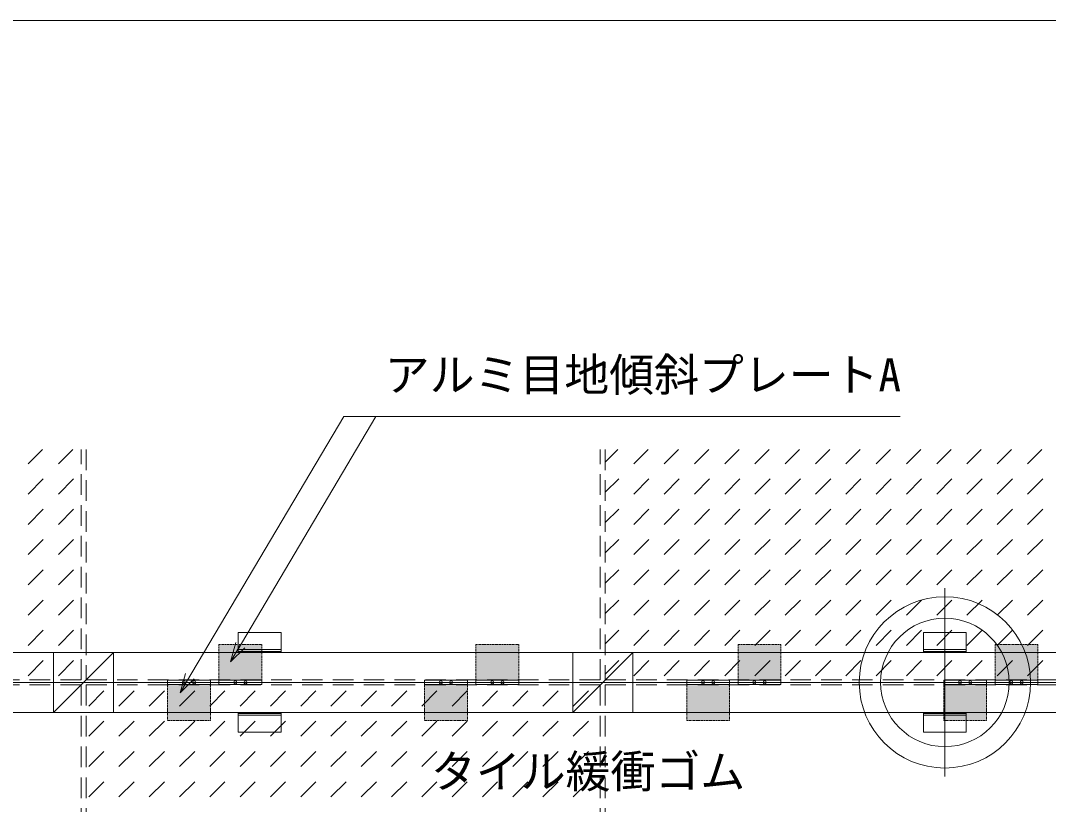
# Model space of a CAD drawing. Units: millimetres, scale not verified. Extents: x -4007 to 4007, y -2741 to 2832.
# Drawn here: x 2138 to 3338, y 1917 to 2832 of the extents above; entities that cross this region are included whole.
import ezdxf
from ezdxf.enums import TextEntityAlignment as Align

# ---------------------------------------------------------------- set-up
doc = ezdxf.new("R2010")
doc.units = ezdxf.units.MM
doc.header["$LTSCALE"] = 20
doc.linetypes.add('DASHED1', pattern=[1.8, 1.2, -0.6])
for name, color, linetype, lineweight in [('0-0_0-A01-枠A', 4, 'Continuous', 9), ('0-5_0', 7, 'Continuous', 9), ('0-8_A-B03-文字_書込_小', 7, 'Continuous', 9), ('0-9_A-E01-仕上太線', 5, 'Continuous', 9), ('0-A_0-A08-芯_他', 4, 'Continuous', 9), ('0-B_A-D08-下地_根太', 3, 'Continuous', 9), ('0-C_A-D09-金物_鋼材', 1, 'Continuous', 9), ('1-6_SUNPO_s', 4, 'Continuous', 9)]:
    doc.layers.add(name, color=color, linetype=linetype, lineweight=lineweight)
doc.layers.add('0-D_A-D08-下地_束', color=7, linetype='Continuous')
doc.layers.add('1-5_A-C04-見上げ_見え隠れ線', color=7, linetype='Continuous')
doc.styles.add('ＭＳ ゴシック', font='')
doc.styles.get('ＭＳ ゴシック').set_extended_font_data('MS Gothic')

# ---------------------------------------------------------------- blocks, each defined once
blk = doc.blocks.new('waku')
at = {"layer": '0-0_0-A01-枠A'}
blk.add_line((396.67, 11513.33), (16423.33, 11513.33), dxfattribs=at)
blk = doc.blocks.new('アルミ束\u300070')
at = {"layer": '0-5_0'}
for p, q in [((-765, 500), (-765, -500)), ((-725, 500), (-725, -500)), ((725, 500), (725, -500)), ((765, 500), (765, -500))]:
    blk.add_line(p, q, dxfattribs=at)
for points in [[(-700, -500), (-1165, -500), (-1165, 500), (-700, 500)], [(700, 500), (1165, 500), (1165, -500), (700, -500)]]:
    blk.add_lwpolyline(points, dxfattribs=at)
blk = doc.blocks.new('プレートB-P')
at = {"layer": '0-5_0', "color": 4, "linetype": 'DASHED1'}
for p, q in [((-888, -500), (-888, 500)), ((-52, 500), (-888, 500)), ((-52, -500), (-888, -500))]:
    blk.add_line(p, q, dxfattribs=at)
at = {"layer": '0-5_0'}
for p, q in [((52, 500), (-52, 500)), ((52, -500), (52, 500))]:
    blk.add_line(p, q, dxfattribs=at)
blk.add_lwpolyline([(52, -500), (-52, -500), (-52, 500)], dxfattribs=at)
for centre in [(0, 120), (0, -120)]:
    blk.add_circle(centre, 36, dxfattribs=at)
at = {"layer": '0-5_0', "color": 4}
blk.add_solid([(-52, 500), (-52, -500), (-888, 500), (-888, -500)], dxfattribs=at)
blk = doc.blocks.new('G$CCEAFE53F')
at = {"layer": '0-5_0'}
for radius in [2000, 1500]:
    blk.add_circle((0, 0), radius, dxfattribs=at)
at = {"layer": '0-A_0-A08-芯_他'}
for p, q in [((0, 2200), (0, -2200)), ((-2200, 0), (2200, 0))]:
    blk.add_line(p, q, dxfattribs=at)
blk = doc.blocks.new('EPDM 70x70')
at = {"layer": '0-5_0'}
blk.add_line((-700, 700), (700, -700), dxfattribs=at)
blk.add_lwpolyline([(700, 700), (-700, 700), (-700, -700), (700, -700)], close=True, dxfattribs=at)
blk = doc.blocks.new('_Open30')
at = {"layer": '1-6_SUNPO_s'}
blk.add_line((0, 0), (-20, 0), dxfattribs=at)
blk.add_lwpolyline([(-20, 5.36), (0, 0), (-20, -5.36)], dxfattribs=at)

msp = doc.modelspace()

# ---------------------------------------------------------------- linework, layer by layer
at = {"layer": '0-8_A-B03-文字_書込_小'}
for points in [[(3127.56, 2369.87), (2515.29, 2369.87), (2331.85, 2060.39)], [(3165.02, 2369.87), (2552.75, 2369.87), (2390.75, 2096.57)]]:
    msp.add_lwpolyline(points, dxfattribs=at)
at = {"layer": '0-9_A-E01-仕上太線'}
for p, q in [((2146.89, 2314.83), (2163.62, 2331.56)), ((2182.24, 2314.83), (2198.97, 2331.56)), ((2820.67, 2316.86), (2835.37, 2331.56)), ((2853.99, 2314.83), (2870.73, 2331.56)), ((2889.35, 2314.83), (2906.08, 2331.56)), ((2924.71, 2314.83), (2941.44, 2331.56)), ((2960.06, 2314.83), (2976.79, 2331.56)), ((2995.42, 2314.83), (3012.15, 2331.56)), ((3030.77, 2314.83), (3047.5, 2331.56)), ((3066.13, 2314.83), (3082.86, 2331.56)), ((3101.48, 2314.83), (3118.21, 2331.56)), ((3136.84, 2314.83), (3153.57, 2331.56)), ((3172.19, 2314.83), (3188.92, 2331.56)), ((3207.55, 2314.83), (3224.28, 2331.56)), ((3242.9, 2314.83), (3259.63, 2331.56)), ((3278.26, 2314.83), (3294.99, 2331.56)), ((3313.61, 2314.83), (3330.34, 2331.56)), ((2146.89, 2279.48), (2164.57, 2297.16)), ((2182.24, 2279.48), (2199.92, 2297.16)), ((2820.67, 2281.51), (2836.32, 2297.16)), ((2853.99, 2279.48), (2871.67, 2297.16)), ((2889.35, 2279.48), (2907.03, 2297.16)), ((2924.71, 2279.48), (2942.38, 2297.16)), ((2960.06, 2279.48), (2977.74, 2297.16)), ((2995.42, 2279.48), (3013.09, 2297.16)), ((3030.77, 2279.48), (3048.45, 2297.16)), ((3066.13, 2279.48), (3083.8, 2297.16)), ((3101.48, 2279.48), (3119.16, 2297.16)), ((3136.84, 2279.48), (3154.51, 2297.16)), ((3172.19, 2279.48), (3189.87, 2297.16)), ((3207.55, 2279.48), (3225.23, 2297.16)), ((3242.9, 2279.48), (3260.58, 2297.16)), ((3278.26, 2279.48), (3295.94, 2297.16)), ((3313.61, 2279.48), (3331.29, 2297.16)), ((2146.89, 2244.12), (2164.57, 2261.8)), ((2182.24, 2244.12), (2199.92, 2261.8)), ((2820.67, 2246.15), (2836.32, 2261.8)), ((2853.99, 2244.12), (2871.67, 2261.8)), ((2889.35, 2244.12), (2907.03, 2261.8)), ((2924.71, 2244.12), (2942.38, 2261.8)), ((2960.06, 2244.12), (2977.74, 2261.8)), ((2995.42, 2244.12), (3013.09, 2261.8)), ((3030.77, 2244.12), (3048.45, 2261.8)), ((3066.13, 2244.12), (3083.8, 2261.8)), ((3101.48, 2244.12), (3119.16, 2261.8)), ((3136.84, 2244.12), (3154.51, 2261.8)), ((3172.19, 2244.12), (3189.87, 2261.8)), ((3207.55, 2244.12), (3225.23, 2261.8)), ((3242.9, 2244.12), (3260.58, 2261.8)), ((3278.26, 2244.12), (3295.94, 2261.8)), ((3313.61, 2244.12), (3331.29, 2261.8)), ((2146.89, 2208.77), (2164.57, 2226.44)), ((2182.24, 2208.77), (2199.92, 2226.44)), ((2820.67, 2210.79), (2836.32, 2226.44)), ((2853.99, 2208.77), (2871.67, 2226.44)), ((2889.35, 2208.77), (2907.03, 2226.44)), ((2924.71, 2208.77), (2942.38, 2226.44)), ((2960.06, 2208.77), (2977.74, 2226.44)), ((2995.42, 2208.77), (3013.09, 2226.44)), ((3030.77, 2208.77), (3048.45, 2226.44)), ((3066.13, 2208.77), (3083.8, 2226.44)), ((3101.48, 2208.77), (3119.16, 2226.44)), ((3136.84, 2208.77), (3154.51, 2226.44)), ((3172.19, 2208.77), (3189.87, 2226.44)), ((3207.55, 2208.77), (3225.23, 2226.44)), ((3242.9, 2208.77), (3260.58, 2226.44)), ((3278.26, 2208.77), (3295.94, 2226.44)), ((3313.61, 2208.77), (3331.29, 2226.44)), ((2146.89, 2173.41), (2164.57, 2191.09)), ((2182.24, 2173.41), (2199.92, 2191.09)), ((2820.67, 2175.44), (2836.32, 2191.09)), ((2853.99, 2173.41), (2871.67, 2191.09)), ((2889.35, 2173.41), (2907.03, 2191.09)), ((2924.71, 2173.41), (2942.38, 2191.09)), ((2960.06, 2173.41), (2977.74, 2191.09)), ((2995.42, 2173.41), (3013.09, 2191.09)), ((3030.77, 2173.41), (3048.45, 2191.09)), ((3066.13, 2173.41), (3083.8, 2191.09)), ((3101.48, 2173.41), (3119.16, 2191.09)), ((3136.84, 2173.41), (3154.51, 2191.09)), ((3172.19, 2173.41), (3189.87, 2191.09)), ((3207.55, 2173.41), (3225.23, 2191.09)), ((3242.9, 2173.41), (3260.58, 2191.09)), ((3278.26, 2173.41), (3295.94, 2191.09)), ((3313.61, 2173.41), (3331.29, 2191.09)), ((2146.89, 2138.06), (2164.57, 2155.73)), ((2182.24, 2138.06), (2199.92, 2155.73)), ((2820.67, 2140.08), (2836.32, 2155.73)), ((2853.99, 2138.06), (2871.67, 2155.73)), ((2889.35, 2138.06), (2907.03, 2155.73)), ((2924.71, 2138.06), (2942.38, 2155.73)), ((2960.06, 2138.06), (2977.74, 2155.73)), ((2995.42, 2138.06), (3013.09, 2155.73)), ((3030.77, 2138.06), (3048.45, 2155.73)), ((3066.13, 2138.06), (3083.8, 2155.73)), ((3101.48, 2138.06), (3119.16, 2155.73)), ((3136.84, 2138.06), (3154.51, 2155.73)), ((3172.19, 2138.06), (3189.87, 2155.73)), ((3207.55, 2138.06), (3225.23, 2155.73)), ((3242.9, 2138.06), (3260.58, 2155.73)), ((3278.26, 2138.06), (3295.94, 2155.73)), ((3313.61, 2138.06), (3331.29, 2155.73)), ((2146.89, 2102.7), (2164.57, 2120.38)), ((2182.24, 2102.7), (2199.92, 2120.38)), ((2820.67, 2104.73), (2836.32, 2120.38)), ((2853.99, 2102.7), (2871.67, 2120.38)), ((2889.35, 2102.7), (2907.03, 2120.38)), ((2924.71, 2102.7), (2942.38, 2120.38)), ((2960.06, 2102.7), (2977.74, 2120.38)), ((2995.42, 2102.7), (3013.09, 2120.38)), ((3030.77, 2102.7), (3048.45, 2120.38)), ((3066.13, 2102.7), (3083.8, 2120.38)), ((3101.48, 2102.7), (3119.16, 2120.38)), ((3136.84, 2102.7), (3154.51, 2120.38)), ((3172.19, 2102.7), (3189.87, 2120.38)), ((3207.55, 2102.7), (3225.23, 2120.38)), ((3242.9, 2102.7), (3260.58, 2120.38)), ((3278.26, 2102.7), (3295.94, 2120.38)), ((3313.61, 2102.7), (3331.29, 2120.38)), ((2146.89, 2067.35), (2164.57, 2085.02)), ((2182.24, 2067.35), (2199.92, 2085.02)), ((2820.67, 2069.37), (2836.32, 2085.02)), ((2853.99, 2067.35), (2871.67, 2085.02)), ((2889.35, 2067.35), (2907.03, 2085.02)), ((2924.71, 2067.35), (2942.38, 2085.02)), ((2960.06, 2067.35), (2977.74, 2085.02)), ((2995.42, 2067.35), (3013.09, 2085.02)), ((3030.77, 2067.35), (3048.45, 2085.02)), ((3066.13, 2067.35), (3083.8, 2085.02)), ((3101.48, 2067.35), (3119.16, 2085.02)), ((3136.84, 2067.35), (3154.51, 2085.02)), ((3172.19, 2067.35), (3189.87, 2085.02)), ((3207.55, 2067.35), (3225.23, 2085.02)), ((3242.9, 2067.35), (3260.58, 2085.02)), ((3278.26, 2067.35), (3295.94, 2085.02)), ((3313.61, 2067.35), (3331.29, 2085.02)), ((2217.6, 2031.99), (2235.28, 2049.67)), ((2252.95, 2031.99), (2270.63, 2049.67)), ((2288.31, 2031.99), (2305.99, 2049.67)), ((2323.66, 2031.99), (2341.34, 2049.67)), ((2359.02, 2031.99), (2376.7, 2049.67)), ((2394.38, 2031.99), (2412.05, 2049.67)), ((2429.73, 2031.99), (2447.41, 2049.67)), ((2465.09, 2031.99), (2482.76, 2049.67)), ((2500.44, 2031.99), (2518.12, 2049.67)), ((2535.8, 2031.99), (2553.47, 2049.67)), ((2571.15, 2031.99), (2588.83, 2049.67)), ((2606.51, 2031.99), (2624.18, 2049.67)), ((2641.86, 2031.99), (2659.54, 2049.67)), ((2677.22, 2031.99), (2694.9, 2049.67)), ((2712.57, 2031.99), (2730.25, 2049.67)), ((2747.93, 2031.99), (2765.61, 2049.67)), ((2783.28, 2031.99), (2800.96, 2049.67)), ((2217.6, 1996.64), (2235.28, 2014.31)), ((2252.95, 1996.64), (2270.63, 2014.31)), ((2288.31, 1996.64), (2305.99, 2014.31)), ((2323.66, 1996.64), (2341.34, 2014.31)), ((2359.02, 1996.64), (2376.7, 2014.31)), ((2394.38, 1996.64), (2412.05, 2014.31)), ((2429.73, 1996.64), (2447.41, 2014.31)), ((2465.09, 1996.64), (2482.76, 2014.31)), ((2500.44, 1996.64), (2518.12, 2014.31)), ((2535.8, 1996.64), (2553.47, 2014.31)), ((2571.15, 1996.64), (2588.83, 2014.31)), ((2606.51, 1996.64), (2624.18, 2014.31)), ((2641.86, 1996.64), (2659.54, 2014.31)), ((2677.22, 1996.64), (2694.9, 2014.31)), ((2712.57, 1996.64), (2730.25, 2014.31)), ((2747.93, 1996.64), (2765.61, 2014.31)), ((2783.28, 1996.64), (2800.96, 2014.31)), ((2217.6, 1961.28), (2235.28, 1978.96)), ((2252.95, 1961.28), (2270.63, 1978.96)), ((2288.31, 1961.28), (2305.99, 1978.96)), ((2323.66, 1961.28), (2341.34, 1978.96)), ((2359.02, 1961.28), (2376.7, 1978.96)), ((2394.38, 1961.28), (2412.05, 1978.96)), ((2429.73, 1961.28), (2447.41, 1978.96)), ((2465.09, 1961.28), (2482.76, 1978.96)), ((2500.44, 1961.28), (2518.12, 1978.96)), ((2535.8, 1961.28), (2553.47, 1978.96)), ((2571.15, 1961.28), (2588.83, 1978.96)), ((2606.51, 1961.28), (2624.18, 1978.96)), ((2641.86, 1961.28), (2659.54, 1978.96)), ((2677.22, 1961.28), (2694.9, 1978.96)), ((2712.57, 1961.28), (2730.25, 1978.96)), ((2747.93, 1961.28), (2765.61, 1978.96)), ((2783.28, 1961.28), (2800.96, 1978.96)), ((2217.6, 1925.92), (2235.28, 1943.6)), ((2252.95, 1925.92), (2270.63, 1943.6)), ((2288.31, 1925.92), (2305.99, 1943.6)), ((2323.66, 1925.92), (2341.34, 1943.6)), ((2359.02, 1925.92), (2376.7, 1943.6)), ((2394.38, 1925.92), (2412.05, 1943.6)), ((2429.73, 1925.92), (2447.41, 1943.6)), ((2465.09, 1925.92), (2482.76, 1943.6)), ((2500.44, 1925.92), (2518.12, 1943.6)), ((2535.8, 1925.92), (2553.47, 1943.6)), ((2571.15, 1925.92), (2588.83, 1943.6)), ((2606.51, 1925.92), (2624.18, 1943.6)), ((2641.86, 1925.92), (2659.54, 1943.6)), ((2677.22, 1925.92), (2694.9, 1943.6)), ((2712.57, 1925.92), (2730.25, 1943.6)), ((2747.93, 1925.92), (2765.61, 1943.6)), ((2783.28, 1925.92), (2800.96, 1943.6))]:
    msp.add_line(p, q, dxfattribs=at)
at = {"layer": '0-9_A-E01-仕上太線', "linetype": 'DASHED1'}
for points in [[(1608.67, 2331.56), (1608.67, 2062.56), (2208.67, 2062.56), (2208.67, 2331.56)], [(2214.67, 2331.56), (2214.67, 2062.56), (2814.67, 2062.56), (2814.67, 2331.56)], [(2820.67, 2331.56), (2820.67, 2062.56), (3420.67, 2062.56), (3420.67, 2331.56)]]:
    msp.add_lwpolyline(points, dxfattribs=at)
for points in [[(1608.67, 1456.56), (2208.67, 1456.56), (2208.67, 2056.56), (1608.67, 2056.56)], [(2214.67, 1456.56), (2814.67, 1456.56), (2814.67, 2056.56), (2214.67, 2056.56)], [(2820.67, 1456.56), (3420.67, 1456.56), (3420.67, 2056.56), (2820.67, 2056.56)]]:
    msp.add_lwpolyline(points, close=True, dxfattribs=at)
at = {"layer": '0-A_0-A08-芯_他'}
msp.add_line((258.67, 2059.56), (3558.67, 2059.56), dxfattribs=at)
at = {"layer": '0-B_A-D08-下地_根太'}
for p, q in [((307.53, 2094.56), (3420.67, 2094.56)), ((307.53, 2024.56), (3420.67, 2024.56))]:
    msp.add_line(p, q, dxfattribs=at)

# ---------------------------------------------------------------- block references
at = {"layer": '0-0_0-A01-枠A', "xscale": 0.5, "yscale": 0.5}
msp.add_blockref('waku', (-4205, -2924.31), dxfattribs=at)
at = {"layer": '0-8_A-B03-文字_書込_小', "xscale": 1.125, "yscale": 1.125, "rotation": 239.34367}
for p in [(2383.1, 2083.66), (2324.2, 2047.48)]:
    msp.add_blockref('_Open30', p, dxfattribs=at)
at = {"layer": '0-C_A-D09-金物_鋼材', "xscale": 0.05, "yscale": 0.05}
for name, p, rotation in [('プレートB-P', (2394.67, 2059.56), 270), ('プレートB-P', (2694.67, 2059.56), 270), ('プレートB-P', (3000.67, 2059.56), 270), ('プレートB-P', (3300.67, 2059.56), 270), ('EPDM 70x70', (2211.67, 2059.56), 90), ('EPDM 70x70', (2817.67, 2059.56), 90), ('プレートB-P', (2334.67, 2059.56), 90), ('プレートB-P', (2634.67, 2059.56), 90), ('プレートB-P', (2940.67, 2059.56), 90), ('プレートB-P', (3240.67, 2059.56), 90)]:
    msp.add_blockref(name, p, dxfattribs=dict(at, rotation=rotation))
at = {"layer": '0-D_A-D08-下地_束', "xscale": 0.05, "yscale": 0.05, "rotation": 270}
for p in [(2417.1, 2059.56), (3217.1, 2059.56)]:
    msp.add_blockref('アルミ束\u300070', p, dxfattribs=at)
at = {"layer": '1-5_A-C04-見上げ_見え隠れ線', "xscale": 0.05, "yscale": 0.05}
msp.add_blockref('G$CCEAFE53F', (3217.1, 2059.56), dxfattribs=at)

# ---------------------------------------------------------------- texts
at = {"layer": '0-8_A-B03-文字_書込_小', "style": 'ＭＳ ゴシック'}
for s, p in [('アルミ目地傾斜プレートA', (2563.19, 2388.1)), ('タイル緩衝ゴム', (2617.15, 1924.88))]:
    msp.add_text(s, height=38.42, dxfattribs=at).set_placement(p, align=Align.BOTTOM_LEFT)

doc.saveas('drawing.dxf')
